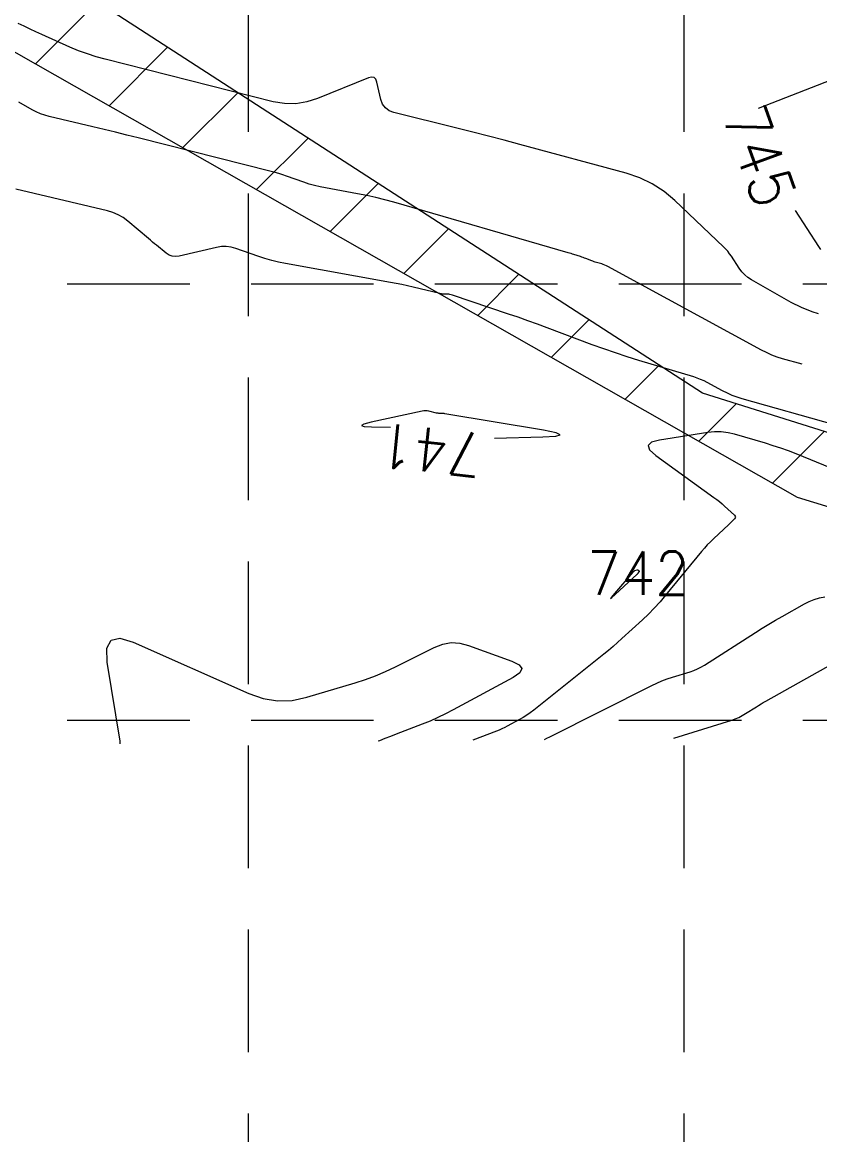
# Model space of a CAD drawing. Header units: feet. Extents: x 46644 to 49208, y 46045 to 47649.
# Drawn here: x 47425.1 to 47498.3, y 46288.7 to 46390.7 of the extents above; entities that cross this region are included whole.
import ezdxf
from ezdxf.enums import TextEntityAlignment as Align

# ---------------------------------------------------------------- set-up
doc = ezdxf.new("R2010")
doc.units = ezdxf.units.FT
doc.header["$MEASUREMENT"] = 0
doc.linetypes.add('DGN Style 3', pattern=[33.544038, 23.960027, -9.584011])
doc.linetypes.add('HIDDEN', pattern=[0.375, 0.25, -0.125])
doc.layers.add('EC', color=35, linetype='Continuous', lineweight=0)
doc.layers.add('WATER', color=5, linetype='Continuous', lineweight=0)
doc.layers.add('GRID', color=254, linetype='HIDDEN')
doc.styles.add('Style-STANDARD', font='STANDARD.shx')

msp = doc.modelspace()

# ---------------------------------------------------------------- hatches: boundary and pattern name
at = {"layer": 'WATER', "linetype": 'Continuous', "lineweight": 0}
h = msp.add_hatch(dxfattribs=at)
h.set_pattern_fill('ANSI31', color=5, scale=60, style=0)
h.paths.add_polyline_path([(48629.77, 46329.87), (48596.32, 46378.16), (48519.78, 46382.62), (48424.65, 46369.25), (48315.4, 46360.33), (48151.38, 46359.72), (48117.82, 46367.08), (48083.44, 46350.31), (48063.38, 46344.17), (48022.45, 46343.76), (47970.79, 46345.29), (47909.81, 46340.79), (47832.98, 46331.83), (47785.1, 46328.51), (47682.89, 46315.66), (47602.11, 46320.65), (47487.5, 46356.66), (47364.2, 46436.32), (47309.48, 46412.88), (47202.47, 46323.17), (47211.19, 46318.58), (47202.93, 46315.83), (47213.94, 46313.54), (47207.52, 46309.41), (47312.93, 46404.75), (47361.71, 46423.58), (47496.18, 46347.12), (47602.62, 46314.56), (47679.02, 46309.52), (47740.12, 46313.78), (47833.87, 46324.3), (47878.73, 46331.53), (47970.78, 46339.89), (48046.54, 46335.88), (48065.49, 46335.63), (48096.83, 46350.78), (48119.82, 46356.85), (48176.25, 46350.54), (48298.04, 46354.08), (48404.55, 46360.41), (48522.91, 46374.82), (48593.15, 46371.79), (48632.07, 46317.74), (48628.78, 46325.57), (48634.34, 46324.31)])

# ---------------------------------------------------------------- linework, layer by layer
at = {"layer": 'EC', "color": 35, "linetype": 'DGN Style 3', "lineweight": 0}
for p, q in [((47425.25, 46390.29), (47424.71, 46390.56)), ((47425.8, 46390.04), (47425.25, 46390.29)), ((47426.34, 46389.78), (47425.8, 46390.04)), ((47426.89, 46389.53), (47426.34, 46389.78)), ((47429.46, 46388.39), (47426.89, 46389.53)), ((47430.25, 46388.05), (47429.46, 46388.39)), ((47431.06, 46387.76), (47430.25, 46388.05)), ((47431.88, 46387.49), (47431.06, 46387.76)), ((47432.7, 46387.27), (47431.88, 46387.49)), ((47448.12, 46383.38), (47432.7, 46387.27)), ((47492.65, 46382.79), (47502.68, 46386.7)), ((47456.84, 46385.57), (47452.19, 46383.67)), ((47457.13, 46385.64), (47456.84, 46385.57)), ((47457.36, 46385.6), (47457.13, 46385.64)), ((47457.52, 46385.44), (47457.36, 46385.6)), ((47457.63, 46385.16), (47457.52, 46385.44)), ((47458, 46383.59), (47457.63, 46385.16)), ((47426, 46382.63), (47424.78, 46383.32)), ((47449.15, 46383.21), (47448.12, 46383.38)), ((47451.19, 46383.35), (47450.18, 46383.19)), ((47452.19, 46383.67), (47451.19, 46383.35)), ((47458.15, 46383.15), (47458, 46383.59)), ((47426.37, 46382.44), (47426, 46382.63)), ((47426.76, 46382.27), (47426.37, 46382.44)), ((47450.18, 46383.19), (47449.15, 46383.21)), ((47458.4, 46382.8), (47458.15, 46383.15)), ((47458.74, 46382.55), (47458.4, 46382.8)), ((47459.18, 46382.38), (47458.74, 46382.55)), ((47464.97, 46380.95), (47459.18, 46382.38)), ((47427.16, 46382.13), (47426.76, 46382.27)), ((47427.57, 46382.01), (47427.16, 46382.13)), ((47431.57, 46381.06), (47427.57, 46382.01)), ((47432.61, 46380.82), (47431.57, 46381.06)), ((47433.64, 46380.57), (47432.61, 46380.82)), ((47434.67, 46380.31), (47433.64, 46380.57)), ((47435.71, 46380.05), (47434.67, 46380.31)), ((47466.42, 46380.59), (47464.97, 46380.95)), ((47467.86, 46380.22), (47466.42, 46380.59)), ((47447.93, 46376.98), (47435.71, 46380.05)), ((47469.3, 46379.84), (47467.86, 46380.22)), ((47470.74, 46379.46), (47469.3, 46379.84)), ((47480.5, 46376.82), (47470.74, 46379.46)), ((47448.28, 46376.89), (47447.93, 46376.98)), ((47448.63, 46376.79), (47448.28, 46376.89)), ((47448.98, 46376.68), (47448.63, 46376.79)), ((47449.32, 46376.56), (47448.98, 46376.68)), ((47450.92, 46376), (47449.32, 46376.56)), ((47481.74, 46376.4), (47480.5, 46376.82)), ((47482.89, 46375.85), (47481.74, 46376.4)), ((47432.9, 46373.36), (47424.49, 46375.36)), ((47451.41, 46375.83), (47450.92, 46376)), ((47451.91, 46375.69), (47451.41, 46375.83)), ((47452.42, 46375.57), (47451.91, 46375.69)), ((47452.92, 46375.47), (47452.42, 46375.57)), ((47455.84, 46374.94), (47452.92, 46375.47)), ((47483.97, 46375.15), (47482.89, 46375.85)), ((47484.97, 46374.31), (47483.97, 46375.15)), ((47456.69, 46374.78), (47455.84, 46374.94)), ((47457.52, 46374.6), (47456.69, 46374.78)), ((47458.36, 46374.39), (47457.52, 46374.6)), ((47459.18, 46374.16), (47458.36, 46374.39)), ((47475.18, 46369.53), (47459.18, 46374.16)), ((47489.43, 46370.07), (47484.97, 46374.31)), ((47433.4, 46373.21), (47432.9, 46373.36)), ((47433.88, 46373.01), (47433.4, 46373.21)), ((47498.18, 46370.11), (47496.03, 46373.39)), ((47434.34, 46372.75), (47433.88, 46373.01)), ((47434.76, 46372.43), (47434.34, 46372.75)), ((47436.68, 46370.82), (47434.76, 46372.43)), ((47436.86, 46370.67), (47436.68, 46370.82)), ((47437.04, 46370.51), (47436.86, 46370.67)), ((47437.23, 46370.36), (47437.04, 46370.51)), ((47437.41, 46370.21), (47437.23, 46370.36)), ((47438.28, 46369.49), (47437.41, 46370.21)), ((47443.37, 46370.09), (47442.92, 46370.02)), ((47443.81, 46370.1), (47443.37, 46370.09)), ((47444.25, 46370.05), (47443.81, 46370.1)), ((47444.69, 46369.92), (47444.25, 46370.05)), ((47489.63, 46369.87), (47489.43, 46370.07)), ((47498.37, 46369.84), (47498.18, 46370.11)), ((47438.55, 46369.31), (47438.28, 46369.49)), ((47438.84, 46369.2), (47438.55, 46369.31)), ((47439.15, 46369.17), (47438.84, 46369.2)), ((47439.48, 46369.21), (47439.15, 46369.17)), ((47442.92, 46370.02), (47439.48, 46369.21)), ((47446.71, 46369.21), (47444.69, 46369.92)), ((47447.34, 46369), (47446.71, 46369.21)), ((47475.31, 46369.49), (47475.18, 46369.53)), ((47475.44, 46369.45), (47475.31, 46369.49)), ((47475.57, 46369.41), (47475.44, 46369.45)), ((47475.7, 46369.37), (47475.57, 46369.41)), ((47476.3, 46369.17), (47475.7, 46369.37)), ((47476.42, 46369.12), (47476.3, 46369.17)), ((47476.55, 46369.08), (47476.42, 46369.12)), ((47476.67, 46369.04), (47476.55, 46369.08)), ((47476.79, 46368.99), (47476.67, 46369.04)), ((47489.81, 46369.66), (47489.63, 46369.87)), ((47489.98, 46369.44), (47489.81, 46369.66)), ((47490.15, 46369.21), (47489.98, 46369.44)), ((47490.87, 46368.11), (47490.15, 46369.21)), ((47447.97, 46368.82), (47447.34, 46369)), ((47448.61, 46368.66), (47447.97, 46368.82)), ((47449.25, 46368.53), (47448.61, 46368.66)), ((47458.87, 46366.81), (47449.25, 46368.53)), ((47477.35, 46368.78), (47476.79, 46368.99)), ((47477.45, 46368.75), (47477.35, 46368.78)), ((47477.56, 46368.71), (47477.45, 46368.75)), ((47477.66, 46368.68), (47477.56, 46368.71)), ((47477.76, 46368.64), (47477.66, 46368.68)), ((47478.25, 46368.5), (47477.76, 46368.64)), ((47478.39, 46368.45), (47478.25, 46368.5)), ((47478.54, 46368.39), (47478.39, 46368.45)), ((47478.68, 46368.33), (47478.54, 46368.39)), ((47478.81, 46368.26), (47478.68, 46368.33)), ((47492.9, 46360.61), (47478.81, 46368.26)), ((47491.1, 46367.79), (47490.87, 46368.11)), ((47491.37, 46367.5), (47491.1, 46367.79)), ((47491.67, 46367.25), (47491.37, 46367.5)), ((47492.01, 46367.04), (47491.67, 46367.25)), ((47495.64, 46364.98), (47492.01, 46367.04)), ((47459.39, 46366.71), (47458.87, 46366.81)), ((47459.92, 46366.61), (47459.39, 46366.71)), ((47460.44, 46366.49), (47459.92, 46366.61)), ((47460.96, 46366.37), (47460.44, 46366.49)), ((47463.39, 46365.78), (47460.96, 46366.37)), ((47463.47, 46365.76), (47463.39, 46365.78)), ((47463.55, 46365.75), (47463.47, 46365.76)), ((47463.63, 46365.74), (47463.55, 46365.75)), ((47463.72, 46365.73), (47463.63, 46365.74)), ((47464.1, 46365.72), (47463.72, 46365.73)), ((47464.22, 46365.72), (47464.1, 46365.72)), ((47464.33, 46365.7), (47464.22, 46365.72)), ((47464.45, 46365.68), (47464.33, 46365.7)), ((47464.56, 46365.64), (47464.45, 46365.68)), ((47469.69, 46363.91), (47464.56, 46365.64)), ((47496.59, 46364.5), (47495.64, 46364.98)), ((47497.57, 46364.11), (47496.59, 46364.5)), ((47498.13, 46363.94), (47497.57, 46364.11)), ((47470.58, 46363.61), (47469.69, 46363.91)), ((47471.48, 46363.29), (47470.58, 46363.61)), ((47472.37, 46362.97), (47471.48, 46363.29)), ((47473.25, 46362.64), (47472.37, 46362.97)), ((47477.39, 46361.1), (47473.25, 46362.64)), ((47478.44, 46360.71), (47477.39, 46361.1)), ((47479.51, 46360.34), (47478.44, 46360.71)), ((47480.58, 46359.99), (47479.51, 46360.34)), ((47481.65, 46359.66), (47480.58, 46359.99)), ((47493.37, 46360.37), (47492.9, 46360.61)), ((47493.85, 46360.15), (47493.37, 46360.37)), ((47494.35, 46359.97), (47493.85, 46360.15)), ((47494.85, 46359.81), (47494.35, 46359.97)), ((47486.69, 46358.15), (47481.65, 46359.66)), ((47496.65, 46359.31), (47494.85, 46359.81)), ((47487.01, 46358.04), (47486.69, 46358.15)), ((47487.33, 46357.92), (47487.01, 46358.04)), ((47487.64, 46357.78), (47487.33, 46357.92)), ((47487.94, 46357.62), (47487.64, 46357.78)), ((47489.34, 46356.86), (47487.94, 46357.62)), ((47489.78, 46356.64), (47489.34, 46356.86)), ((47490.22, 46356.45), (47489.78, 46356.64)), ((47490.67, 46356.28), (47490.22, 46356.45)), ((47491.14, 46356.13), (47490.67, 46356.28)), ((47499.61, 46353.75), (47491.14, 46356.13)), ((47461.77, 46355.01), (47457.09, 46353.98)), ((47461.92, 46355.04), (47461.77, 46355.01)), ((47462.07, 46355.04), (47461.92, 46355.04)), ((47462.23, 46355.03), (47462.07, 46355.04)), ((47462.38, 46355.01), (47462.23, 46355.03)), ((47463.08, 46354.83), (47462.38, 46355.01)), ((47463.14, 46354.82), (47463.08, 46354.83)), ((47463.19, 46354.81), (47463.14, 46354.82)), ((47463.25, 46354.81), (47463.19, 46354.81)), ((47463.3, 46354.8), (47463.25, 46354.81)), ((47463.56, 46354.8), (47463.3, 46354.8)), ((47463.64, 46354.8), (47463.56, 46354.8)), ((47463.72, 46354.79), (47463.64, 46354.8)), ((47463.79, 46354.78), (47463.72, 46354.79)), ((47463.87, 46354.77), (47463.79, 46354.78)), ((47472.91, 46353.25), (47463.87, 46354.77)), ((47456.43, 46353.81), (47456.22, 46353.68)), ((47457.09, 46353.98), (47456.43, 46353.81)), ((47456.22, 46353.68), (47456.45, 46353.6)), ((47456.45, 46353.6), (47457.13, 46353.56)), ((47457.13, 46353.56), (47458.87, 46353.54)), ((47472.86, 46352.64), (47474.05, 46352.71)), ((47474.07, 46353.01), (47472.91, 46353.25)), ((47474.05, 46352.71), (47474.45, 46352.83)), ((47474.45, 46352.83), (47474.07, 46353.01)), ((47487.98, 46353.04), (47483.54, 46352.36)), ((47488.61, 46353.11), (47487.98, 46353.04)), ((47489.22, 46353.1), (47488.61, 46353.11)), ((47489.84, 46353.03), (47489.22, 46353.1)), ((47490.45, 46352.88), (47489.84, 46353.03)), ((47493.28, 46352.06), (47490.45, 46352.88)), ((47468.4, 46352.52), (47472.86, 46352.64)), ((47482.81, 46352.16), (47482.51, 46351.86)), ((47482.51, 46351.86), (47482.64, 46351.46)), ((47483.54, 46352.36), (47482.81, 46352.16)), ((47493.99, 46351.84), (47493.28, 46352.06)), ((47494.7, 46351.61), (47493.99, 46351.84)), ((47482.64, 46351.46), (47483.21, 46350.95)), ((47483.21, 46350.95), (47488.55, 46347.1)), ((47495.4, 46351.36), (47494.7, 46351.61)), ((47496.09, 46351.09), (47495.4, 46351.36)), ((47499.32, 46349.78), (47496.09, 46351.09)), ((47488.55, 46347.1), (47488.8, 46346.92)), ((47488.8, 46346.92), (47489.05, 46346.72)), ((47489.05, 46346.72), (47489.29, 46346.52)), ((47489.29, 46346.52), (47489.53, 46346.3)), ((47489.53, 46346.3), (47490.43, 46345.46)), ((47489.93, 46344.61), (47488.52, 46343.31)), ((47489.99, 46344.67), (47489.93, 46344.61)), ((47490.05, 46344.73), (47489.99, 46344.67)), ((47490.11, 46344.79), (47490.05, 46344.73)), ((47490.16, 46344.85), (47490.11, 46344.79)), ((47490.44, 46345.12), (47490.16, 46344.85)), ((47490.43, 46345.46), (47490.49, 46345.38)), ((47490.5, 46345.21), (47490.44, 46345.12)), ((47490.49, 46345.38), (47490.52, 46345.29)), ((47490.52, 46345.29), (47490.5, 46345.21)), ((47487.94, 46342.74), (47487.67, 46342.44)), ((47488.23, 46343.03), (47487.94, 46342.74)), ((47488.52, 46343.31), (47488.23, 46343.03)), ((47487.4, 46342.13), (47484.11, 46338.12)), ((47487.67, 46342.44), (47487.4, 46342.13)), ((47481.12, 46340.24), (47479.41, 46338.28)), ((47479.49, 46338.2), (47481.5, 46340.05)), ((47481.15, 46340.27), (47481.12, 46340.24)), ((47481.19, 46340.3), (47481.15, 46340.27)), ((47481.23, 46340.33), (47481.19, 46340.3)), ((47481.27, 46340.35), (47481.23, 46340.33)), ((47481.46, 46340.43), (47481.27, 46340.35)), ((47481.49, 46340.44), (47481.46, 46340.43)), ((47481.51, 46340.45), (47481.49, 46340.44)), ((47481.5, 46340.05), (47481.53, 46340.07)), ((47481.54, 46340.44), (47481.51, 46340.45)), ((47481.53, 46340.07), (47481.55, 46340.1)), ((47481.56, 46340.43), (47481.54, 46340.44)), ((47481.55, 46340.1), (47481.57, 46340.12)), ((47481.67, 46340.37), (47481.56, 46340.43)), ((47481.57, 46340.12), (47481.59, 46340.15)), ((47481.59, 46340.15), (47481.69, 46340.26)), ((47481.7, 46340.34), (47481.67, 46340.37)), ((47481.69, 46340.26), (47481.71, 46340.29)), ((47481.71, 46340.32), (47481.7, 46340.34)), ((47481.71, 46340.29), (47481.71, 46340.32)), ((47479.14, 46337.96), (47479.06, 46337.84)), ((47479.06, 46337.84), (47479.18, 46337.92)), ((47479.41, 46338.28), (47479.14, 46337.96)), ((47479.18, 46337.92), (47479.49, 46338.2)), ((47483.61, 46337.53), (47483.08, 46336.95)), ((47484.11, 46338.12), (47483.61, 46337.53)), ((47496.85, 46337.34), (47497.29, 46337.56)), ((47497.29, 46337.56), (47497.75, 46337.75)), ((47497.75, 46337.75), (47498.22, 46337.89)), ((47498.22, 46337.89), (47498.71, 46337.99)), ((47482.54, 46336.4), (47481.98, 46335.86)), ((47483.08, 46336.95), (47482.54, 46336.4)), ((47494.82, 46336.19), (47496.85, 46337.34)), ((47481.98, 46335.86), (47480.11, 46334.15)), ((47492.97, 46335.1), (47493.58, 46335.47)), ((47493.58, 46335.47), (47494.2, 46335.83)), ((47494.2, 46335.83), (47494.82, 46336.19)), ((47487.67, 46331.72), (47492.37, 46334.72)), ((47492.37, 46334.72), (47492.97, 46335.1)), ((47432.85, 46333.27), (47433.24, 46334)), ((47433.24, 46334), (47434.04, 46334.18)), ((47434.04, 46334.18), (47435.27, 46333.82)), ((47435.27, 46333.82), (47445.87, 46329.12)), ((47459.32, 46331.56), (47462.89, 46333.35)), ((47462.89, 46333.35), (47463.66, 46333.65)), ((47463.66, 46333.65), (47464.44, 46333.78)), ((47464.44, 46333.78), (47465.23, 46333.74)), ((47465.23, 46333.74), (47466.03, 46333.53)), ((47466.03, 46333.53), (47470.02, 46332.09)), ((47479.3, 46333.42), (47478.88, 46333.07)), ((47479.71, 46333.78), (47479.3, 46333.42)), ((47480.11, 46334.15), (47479.71, 46333.78)), ((47432.89, 46331.99), (47432.85, 46333.27)), ((47478.46, 46332.73), (47472.01, 46327.59)), ((47478.88, 46333.07), (47478.46, 46332.73)), ((47493.3, 46328.41), (47501.21, 46332.87)), ((47434.06, 46324.74), (47432.89, 46331.99)), ((47458.42, 46331.13), (47459.32, 46331.56)), ((47470.02, 46332.09), (47470.67, 46331.76)), ((47470.67, 46331.76), (47470.91, 46331.4)), ((47470.91, 46331.4), (47470.73, 46331.02)), ((47486.71, 46331.23), (47487.04, 46331.37)), ((47487.04, 46331.37), (47487.36, 46331.54)), ((47487.36, 46331.54), (47487.67, 46331.72)), ((47455.64, 46330.1), (47456.58, 46330.4)), ((47456.58, 46330.4), (47457.51, 46330.75)), ((47457.51, 46330.75), (47458.42, 46331.13)), ((47470.13, 46330.6), (47464.62, 46327.61)), ((47470.73, 46331.02), (47470.13, 46330.6)), ((47483.31, 46330.07), (47483.78, 46330.27)), ((47483.78, 46330.27), (47484.26, 46330.45)), ((47484.26, 46330.45), (47484.75, 46330.61)), ((47484.75, 46330.61), (47486.37, 46331.11)), ((47486.37, 46331.11), (47486.71, 46331.23)), ((47451.19, 46328.77), (47455.64, 46330.1)), ((47473.49, 46325.16), (47482.84, 46329.84)), ((47482.84, 46329.84), (47483.31, 46330.07)), ((47445.87, 46329.12), (47447.18, 46328.66)), ((47447.18, 46328.66), (47448.5, 46328.45)), ((47448.5, 46328.45), (47449.84, 46328.49)), ((47449.84, 46328.49), (47451.19, 46328.77)), ((47492.87, 46328.16), (47493.08, 46328.28)), ((47493.08, 46328.28), (47493.3, 46328.41)), ((47463.93, 46327.25), (47463.22, 46326.91)), ((47464.62, 46327.61), (47463.93, 46327.25)), ((47471.7, 46327.36), (47471.38, 46327.14)), ((47472.01, 46327.59), (47471.7, 46327.36)), ((47491.15, 46327.09), (47491.46, 46327.27)), ((47491.46, 46327.27), (47492.44, 46327.89)), ((47492.44, 46327.89), (47492.65, 46328.03)), ((47492.65, 46328.03), (47492.87, 46328.16)), ((47461.78, 46326.3), (47459.39, 46325.38)), ((47462.51, 46326.59), (47461.78, 46326.3)), ((47463.22, 46326.91), (47462.51, 46326.59)), ((47470.71, 46326.74), (47469.59, 46326.13)), ((47471.05, 46326.93), (47470.71, 46326.74)), ((47471.38, 46327.14), (47471.05, 46326.93)), ((47484.86, 46325.02), (47490.18, 46326.67)), ((47490.18, 46326.67), (47490.51, 46326.79)), ((47490.51, 46326.79), (47490.84, 46326.93)), ((47490.84, 46326.93), (47491.15, 46327.09)), ((47458.88, 46325.18), (47458.36, 46324.98)), ((47459.39, 46325.38), (47458.88, 46325.18)), ((47468.6, 46325.67), (47466.43, 46324.83)), ((47468.85, 46325.77), (47468.6, 46325.67)), ((47469.1, 46325.88), (47468.85, 46325.77)), ((47469.35, 46326), (47469.1, 46325.88)), ((47469.59, 46326.13), (47469.35, 46326)), ((47473.21, 46325.02), (47473.49, 46325.16)), ((47434.07, 46324.5), (47434.06, 46324.74)), ((47457.85, 46324.79), (47457.74, 46324.75)), ((47458.36, 46324.98), (47457.85, 46324.79)), ((47473, 46324.9), (47473.21, 46325.02))]:
    msp.add_line(p, q, dxfattribs=at)
at = {"layer": 'GRID', "color": 252, "linetype": 'HIDDEN', "lineweight": 0, "ltscale": 45}
for p, q in [((47445.8, 47606.85), (47445.8, 46206.68)), ((47485.8, 47606.85), (47485.8, 46206.68)), ((46686.7, 46366.68), (49166.7, 46366.68)), ((46686.7, 46326.68), (49166.7, 46326.68))]:
    msp.add_line(p, q, dxfattribs=at)
at = {"layer": 'WATER', "color": 5, "linetype": 'Continuous', "lineweight": 0}
msp.add_lwpolyline([(47785.1, 46328.51), (47682.89, 46315.66), (47602.11, 46320.65), (47487.5, 46356.66), (47364.2, 46436.32), (47309.48, 46412.88), (47202.47, 46323.17), (47211.19, 46318.58), (47202.93, 46315.83), (47213.94, 46313.54), (47207.52, 46309.41), (47312.93, 46404.75), (47361.71, 46423.58), (47496.18, 46347.12), (47602.62, 46314.56), (47679.02, 46309.52), (47740.12, 46313.78), (47833.87, 46324.3)], dxfattribs=at)

# ---------------------------------------------------------------- texts
at = {"layer": 'EC', "color": 35, "linetype": 'DGN Style 3', "lineweight": 0, "style": 'Style-STANDARD'}
for s, rotation, p in [('745', 289.7409, (47492.74, 46378.41)), ('741', 173.9065, (47462.61, 46351.43))]:
    msp.add_text(s, height=4, rotation=rotation, dxfattribs=at).set_placement(p, align=Align.MIDDLE_CENTER)
msp.add_text('742', height=4, dxfattribs=at).set_placement((47481.59, 46340.15), align=Align.MIDDLE_CENTER)

doc.saveas('drawing.dxf')
